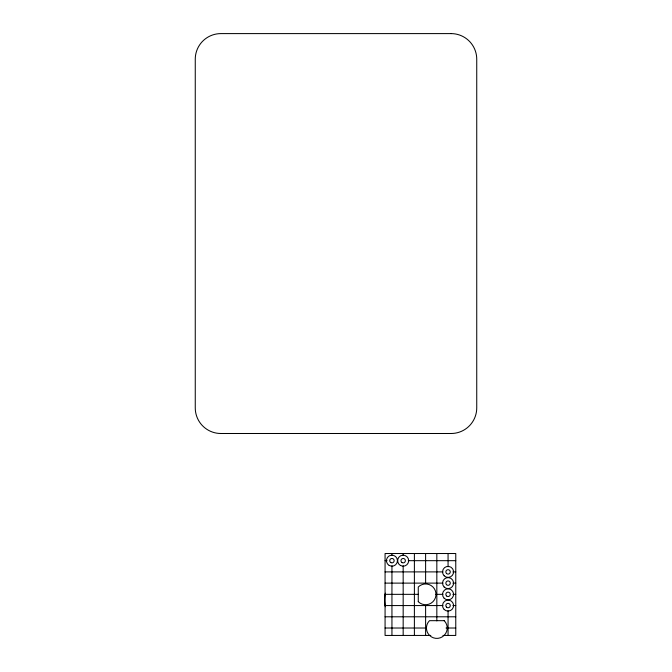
<?xml version="1.0" encoding="UTF-8"?>
<svg xmlns="http://www.w3.org/2000/svg" width="672" height="672" viewBox="0 0 672 672"><rect width="100%" height="100%" fill="white"/><g stroke="black" fill="none" stroke-linecap="round" stroke-linejoin="round"><path stroke-width="1.01" d="M385.073 560.675L387.03 560.675M408.265 560.675L455.767 560.675M385.073 571.897L442.957 571.897M452.878 571.897L455.767 571.897M385.073 583.12L442.957 583.12M452.878 583.12L455.767 583.12M385.073 594.342L418.471 594.342M435.565 594.342L442.957 594.342M452.878 594.342L455.767 594.342M385.073 605.564L442.957 605.564M452.878 605.564L455.767 605.564M385.073 616.795L455.767 616.795M385.073 628.018L425.611 628.018M446.04 628.018L455.767 628.018M430.819 635.443L385.073 635.443L385.073 553.518L455.767 553.518L455.767 635.443L442.957 635.443M448.064 553.518L448.064 566.798M448.064 610.672L448.064 635.443M436.834 553.518L436.834 620.878M425.611 553.518L425.611 583.12M425.611 605.564L425.611 635.443M414.389 553.518L414.389 635.443M403.166 553.518L403.166 555.559M403.166 565.774L403.166 635.443M391.944 553.518L391.944 555.559M391.944 565.774L391.944 635.443M385.342 606.74A29.828 29.828 0 0 1 385.342 593.174M451.114 33.6L220.886 33.6A25.628 25.628 0 0 0 195.258 59.228L195.258 407.87A25.628 25.628 0 0 0 220.886 433.499L451.114 433.499A25.628 25.628 0 0 0 476.742 407.87L476.742 59.228A25.628 25.628 0 0 0 451.114 33.6M444.184 620.676L429.492 620.676A10.382 10.382 0 0 0 429.492 635.359A10.382 10.382 0 0 0 444.184 635.359A10.382 10.382 0 0 0 444.184 620.676M418.27 601.684L418.27 587A10.382 10.382 0 0 1 432.953 587A10.382 10.382 0 0 1 432.953 601.684A10.382 10.382 0 0 1 418.27 601.684M444.158 587.026A5.527 5.527 0 0 0 453.398 584.548A5.527 5.527 0 0 0 446.628 577.786A5.527 5.527 0 0 0 444.158 587.026M444.158 575.803A5.527 5.527 0 0 0 453.398 573.325A5.527 5.527 0 0 0 446.628 566.563A5.527 5.527 0 0 0 444.158 575.803M400.403 565.454A5.527 5.527 0 0 0 408.685 560.675A5.527 5.527 0 0 0 400.403 555.887A5.527 5.527 0 0 0 400.403 565.454M389.18 565.454A5.527 5.527 0 0 0 397.463 560.675A5.527 5.527 0 0 0 389.18 555.887A5.527 5.527 0 0 0 389.18 565.454M444.158 609.47A5.527 5.527 0 0 0 453.398 607.001A5.527 5.527 0 0 0 446.628 600.23A5.527 5.527 0 0 0 444.158 609.47M444.158 598.248A5.527 5.527 0 0 0 453.398 595.778A5.527 5.527 0 0 0 446.628 589.008A5.527 5.527 0 0 0 444.158 598.248M446.502 573.46A2.209 2.209 0 0 0 450.198 572.468A2.209 2.209 0 0 0 447.485 569.764A2.209 2.209 0 0 0 446.502 573.46M446.502 595.904A2.209 2.209 0 0 0 450.198 594.913A2.209 2.209 0 0 0 447.485 592.208A2.209 2.209 0 0 0 446.502 595.904M446.502 584.682A2.209 2.209 0 0 0 450.198 583.691A2.209 2.209 0 0 0 447.485 580.986A2.209 2.209 0 0 0 446.502 584.682M446.502 607.127A2.209 2.209 0 0 0 450.198 606.144A2.209 2.209 0 0 0 447.485 603.431A2.209 2.209 0 0 0 446.502 607.127M390.835 562.59A2.209 2.209 0 0 0 394.153 560.675A2.209 2.209 0 0 0 390.835 558.76A2.209 2.209 0 0 0 390.835 562.59M402.058 562.59A2.209 2.209 0 0 0 405.376 560.675A2.209 2.209 0 0 0 402.058 558.76A2.209 2.209 0 0 0 402.058 562.59"/></g></svg>
